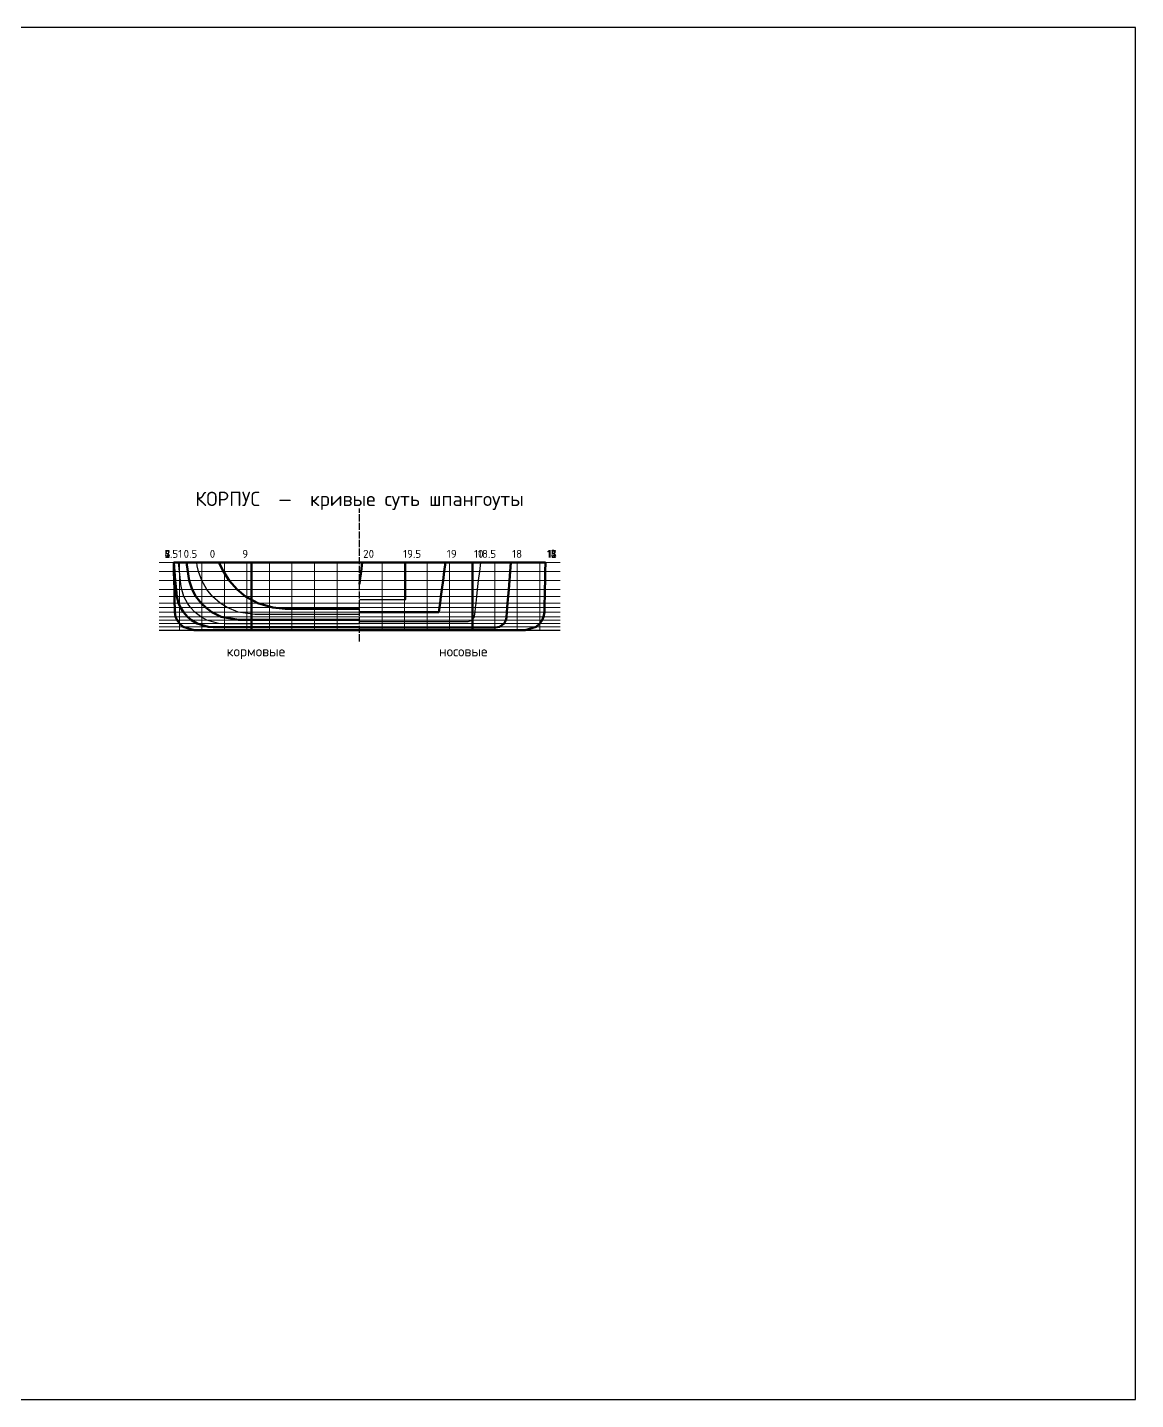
# Model space of a CAD drawing. Header units: millimetres. Extents: x 0 to 899, y -5 to 244.
# Drawn here: x 702.1 to 899.2, y 0 to 243.8 of the extents above; entities that cross this region are included whole.
import ezdxf
from ezdxf.enums import TextEntityAlignment as Align

# ---------------------------------------------------------------- set-up
doc = ezdxf.new("R2010")
doc.units = ezdxf.units.MM
doc.linetypes.add('DASHED', pattern=[1.524, 1.27, -0.254])
for name, color, linetype in [('00_РАМКА', 7, 'Continuous'), ('01_ЛИНИИ', 7, 'Continuous'), ('04_ТЕКСТ', 7, 'Continuous')]:
    doc.layers.add(name, color=color, linetype=linetype)
doc.styles.add('ГОСТ', font='isocpeur.ttf')

msp = doc.modelspace()

# ---------------------------------------------------------------- linework, layer by layer
at = {"layer": '00_РАМКА'}
msp.add_lwpolyline([(0, 0), (899.16, 0), (899.16, 243.84), (0, 243.84)], close=True, dxfattribs=at)
at = {"layer": '01_ЛИНИИ', "color": 179, "linetype": 'DASHED', "lineweight": 30, "true_color": 0x16202f}
msp.add_lwpolyline([(761.19, 134.72), (761.19, 158.35)], dxfattribs=at)
at = {"layer": '01_ЛИНИИ', "color": 253, "lineweight": 13, "true_color": 0x9aa4b4}
for points in [[(725.54, 148.73), (796.83, 148.73)], [(725.54, 147.13), (796.83, 147.13)], [(729.15, 136.72), (729.15, 148.73)], [(733.15, 136.72), (733.15, 148.73)], [(737.16, 136.72), (737.16, 148.73)], [(741.16, 136.72), (741.16, 148.73)], [(745.17, 136.72), (745.17, 148.73)], [(749.17, 136.72), (749.17, 148.73)], [(753.18, 136.72), (753.18, 148.73)], [(757.18, 136.72), (757.18, 148.73)], [(765.19, 136.72), (765.19, 148.73)], [(769.2, 136.72), (769.2, 148.73)], [(773.2, 136.72), (773.2, 148.73)], [(777.2, 136.72), (777.2, 148.73)], [(781.21, 136.72), (781.21, 148.73)], [(785.21, 136.72), (785.21, 148.73)], [(789.22, 136.72), (789.22, 148.73)], [(793.22, 136.72), (793.22, 148.73)], [(725.54, 145.53), (796.83, 145.53)], [(725.54, 143.93), (796.83, 143.93)], [(725.54, 142.73), (796.83, 142.73)], [(725.54, 141.53), (796.83, 141.53)], [(725.54, 140.73), (796.83, 140.73)], [(725.54, 139.92), (796.83, 139.92)], [(725.54, 139.12), (796.83, 139.12)], [(725.54, 138.52), (796.83, 138.52)], [(725.54, 137.92), (796.83, 137.92)], [(725.54, 137.32), (796.83, 137.32)], [(725.54, 136.72), (796.83, 136.72)]]:
    msp.add_lwpolyline(points, dxfattribs=at)
at = {"layer": '01_ЛИНИИ', "color": 146, "lineweight": 50, "true_color": 0x1c5c8a}
for points in [[(761.19, 137.26), (735.17, 137.26), (734.28, 137.32), (732.29, 137.92), (731.29, 138.52), (730.58, 139.12), (729.88, 139.92), (729.37, 140.73), (729.01, 141.53), (728.68, 142.73), (728.61, 143.29), (728.55, 143.93), (728.42, 145.53), (728.28, 147.13), (728.15, 148.73), (761.19, 148.73)], [(761.19, 136.72), (731.75, 136.72), (729.81, 137.32), (729.15, 137.92), (728.73, 138.52), (728.48, 139.12), (728.33, 139.92), (728.33, 140.07), (728.31, 140.73), (728.3, 141.53), (728.27, 142.73), (728.25, 143.93), (728.21, 145.53), (728.18, 147.13), (728.15, 148.73), (761.19, 148.73)], [(761.19, 136.72), (731.75, 136.72), (729.81, 137.32), (729.15, 137.92), (728.73, 138.52), (728.48, 139.12), (728.33, 139.92), (728.33, 140.07), (728.31, 140.73), (728.3, 141.53), (728.27, 142.73), (728.25, 143.93), (728.21, 145.53), (728.18, 147.13), (728.15, 148.73), (761.19, 148.73)], [(761.19, 136.72), (731.75, 136.72), (729.81, 137.32), (729.15, 137.92), (728.73, 138.52), (728.48, 139.12), (728.33, 139.92), (728.33, 140.07), (728.31, 140.73), (728.3, 141.53), (728.27, 142.73), (728.25, 143.93), (728.21, 145.53), (728.18, 147.13), (728.15, 148.73), (761.19, 148.73)], [(761.19, 136.72), (731.75, 136.72), (729.81, 137.32), (729.15, 137.92), (728.73, 138.52), (728.48, 139.12), (728.33, 139.92), (728.33, 140.07), (728.31, 140.73), (728.3, 141.53), (728.27, 142.73), (728.25, 143.93), (728.21, 145.53), (728.18, 147.13), (728.15, 148.73), (761.19, 148.73)], [(761.19, 136.72), (731.75, 136.72), (729.81, 137.32), (729.15, 137.92), (728.73, 138.52), (728.48, 139.12), (728.33, 139.92), (728.33, 140.07), (728.31, 140.73), (728.3, 141.53), (728.27, 142.73), (728.25, 143.93), (728.21, 145.53), (728.18, 147.13), (728.15, 148.73), (761.19, 148.73)], [(761.19, 136.72), (731.75, 136.72), (729.81, 137.32), (729.15, 137.92), (728.73, 138.52), (728.48, 139.12), (728.33, 139.92), (728.33, 140.07), (728.31, 140.73), (728.3, 141.53), (728.27, 142.73), (728.25, 143.93), (728.21, 145.53), (728.18, 147.13), (728.15, 148.73), (761.19, 148.73)], [(761.19, 138.59), (739.64, 138.59), (736.59, 139.12), (734.93, 139.92), (733.83, 140.73), (733, 141.53), (732.08, 142.73), (731.43, 143.93), (730.89, 145.53), (730.74, 146.33), (730.63, 147.13), (730.41, 148.73), (761.19, 148.73)], [(761.19, 136.72), (741.96, 136.72), (741.96, 137.32), (741.96, 137.92), (741.96, 138.52), (741.96, 139.12), (741.96, 139.92), (741.96, 140.07), (741.96, 140.73), (741.96, 141.53), (741.96, 142.73), (741.96, 143.93), (741.96, 145.53), (741.96, 147.13), (741.96, 148.73), (761.19, 148.73)], [(761.19, 136.72), (790.62, 136.72), (792.56, 137.32), (793.23, 137.92), (793.64, 138.52), (793.89, 139.12), (794.04, 139.92), (794.04, 140.07), (794.06, 140.73), (794.07, 141.53), (794.1, 142.73), (794.13, 143.93), (794.16, 145.53), (794.19, 147.13), (794.23, 148.73), (761.19, 148.73)], [(761.19, 136.72), (790.62, 136.72), (792.56, 137.32), (793.23, 137.92), (793.64, 138.52), (793.89, 139.12), (794.04, 139.92), (794.04, 140.07), (794.06, 140.73), (794.07, 141.53), (794.1, 142.73), (794.13, 143.93), (794.16, 145.53), (794.19, 147.13), (794.23, 148.73), (761.19, 148.73)], [(761.19, 136.72), (790.62, 136.72), (792.56, 137.32), (793.23, 137.92), (793.64, 138.52), (793.89, 139.12), (794.04, 139.92), (794.04, 140.07), (794.06, 140.73), (794.07, 141.53), (794.1, 142.73), (794.13, 143.93), (794.16, 145.53), (794.19, 147.13), (794.23, 148.73), (761.19, 148.73)], [(761.19, 136.72), (790.62, 136.72), (792.56, 137.32), (793.23, 137.92), (793.64, 138.52), (793.89, 139.12), (794.04, 139.92), (794.04, 140.07), (794.06, 140.73), (794.07, 141.53), (794.1, 142.73), (794.13, 143.93), (794.16, 145.53), (794.19, 147.13), (794.23, 148.73), (761.19, 148.73)], [(761.19, 136.72), (790.62, 136.72), (792.56, 137.32), (793.23, 137.92), (793.64, 138.52), (793.89, 139.12), (794.04, 139.92), (794.04, 140.07), (794.06, 140.73), (794.07, 141.53), (794.1, 142.73), (794.13, 143.93), (794.16, 145.53), (794.19, 147.13), (794.23, 148.73), (761.19, 148.73)], [(761.19, 136.72), (790.62, 136.72), (792.56, 137.32), (793.23, 137.92), (793.64, 138.52), (793.89, 139.12), (794.04, 139.92), (794.04, 140.07), (794.06, 140.73), (794.07, 141.53), (794.1, 142.73), (794.13, 143.93), (794.16, 145.53), (794.19, 147.13), (794.23, 148.73), (761.19, 148.73)], [(761.19, 136.72), (790.62, 136.72), (792.56, 137.32), (793.23, 137.92), (793.64, 138.52), (793.89, 139.12), (794.04, 139.92), (794.04, 140.07), (794.06, 140.73), (794.07, 141.53), (794.1, 142.73), (794.13, 143.93), (794.16, 145.53), (794.19, 147.13), (794.23, 148.73), (761.19, 148.73)], [(761.19, 137.19), (785.38, 137.19), (786.08, 137.32), (786.9, 137.92), (787.22, 138.52), (787.31, 138.98), (787.32, 139.12), (787.39, 139.92), (787.45, 140.73), (787.51, 141.53), (787.6, 142.73), (787.7, 143.93), (787.82, 145.53), (787.95, 147.13), (788.07, 148.73), (761.19, 148.73)], [(761.19, 139.94), (775.27, 139.94), (775.38, 140.73), (775.49, 141.53), (775.65, 142.73), (775.81, 143.93), (776.03, 145.53), (776.24, 147.13), (776.46, 148.73), (761.19, 148.73)]]:
    msp.add_lwpolyline(points, dxfattribs=at)
at = {"layer": '01_ЛИНИИ', "color": 146, "lineweight": 25, "true_color": 0x1c5c8a}
for points in [[(761.19, 137.84), (737.26, 137.84), (736.13, 137.92), (734.05, 138.52), (732.94, 139.12), (731.91, 139.92), (731.15, 140.73), (730.57, 141.53), (729.95, 142.73), (729.57, 143.93), (729.4, 144.86), (729.33, 145.53), (729.15, 147.13), (728.97, 148.73), (761.19, 148.73)], [(761.19, 139.49), (742.55, 139.49), (739.57, 139.92), (737.64, 140.73), (736.38, 141.53), (735.02, 142.73), (734.04, 143.93), (733.13, 145.53), (732.55, 147.13), (732.33, 148.14), (732.23, 148.73), (761.19, 148.73)], [(761.19, 138.27), (780.52, 138.27), (781.22, 138.52), (781.61, 139.12), (781.64, 139.27), (781.71, 139.92), (781.8, 140.73), (781.9, 141.53), (782.03, 142.73), (782.17, 143.93), (782.36, 145.53), (782.54, 147.13), (782.73, 148.73), (761.19, 148.73)], [(761.19, 142.16), (769.39, 142.16), (769.39, 142.73), (769.4, 143.93), (769.4, 145.53), (769.4, 147.13), (769.41, 148.73), (761.19, 148.73)]]:
    msp.add_lwpolyline(points, dxfattribs=at)
at = {"layer": '01_ЛИНИИ', "color": 244, "lineweight": 50, "true_color": 0xb02634}
for points in [[(761.19, 140.52), (747.97, 140.52), (745.75, 140.73), (743.09, 141.53), (740.92, 142.73), (739.44, 143.93), (738.02, 145.53), (737.01, 147.13), (736.15, 148.73), (761.19, 148.73)], [(761.19, 136.72), (781.26, 136.72), (781.26, 137.32), (781.26, 137.92), (781.26, 138.52), (781.26, 139.12), (781.26, 139.92), (781.26, 140.07), (781.26, 140.73), (781.26, 141.53), (781.26, 142.73), (781.26, 143.93), (781.26, 145.53), (781.26, 147.13), (781.26, 148.73), (761.19, 148.73)], [(761.19, 144.93), (761.19, 144.93), (761.26, 145.53), (761.46, 147.13), (761.67, 148.73), (761.19, 148.73)]]:
    msp.add_lwpolyline(points, dxfattribs=at)
at = {"layer": '01_ЛИНИИ', "color": 179, "lineweight": 30, "true_color": 0x16202f}
msp.add_lwpolyline([(725.54, 136.72), (796.83, 136.72)], dxfattribs=at)

# ---------------------------------------------------------------- texts
at = {"layer": '04_ТЕКСТ', "color": 179, "true_color": 0x16202f, "style": 'ГОСТ'}
for s, height, p in [('КОРПУС  —  кривые суть шпангоуты', 2.54, (761.19, 160.06)), ('4', 1.42, (727.02, 150.29)), ('3', 1.42, (727.02, 150.29)), ('7', 1.42, (727.02, 150.29)), ('2', 1.42, (727.02, 150.29)), ('5', 1.42, (727.02, 150.29)), ('6', 1.42, (727.02, 150.29)), ('8', 1.42, (727.02, 150.29)), ('1.5', 1.422, (727.85, 150.29)), ('1', 1.42, (729.29, 150.29)), ('0.5', 1.422, (731.11, 150.29)), ('0', 1.42, (735.03, 150.29)), ('9', 1.42, (740.84, 150.29)), ('20', 1.422, (762.79, 150.29)), ('19.5', 1.422, (770.53, 150.29)), ('19', 1.422, (777.58, 150.29)), ('10', 1.422, (782.38, 150.29)), ('18.5', 1.422, (783.85, 150.29)), ('18', 1.422, (789.19, 150.29)), ('14', 1.422, (795.35, 150.29)), ('15', 1.422, (795.35, 150.29)), ('16', 1.422, (795.35, 150.29)), ('13', 1.422, (795.35, 150.29)), ('17', 1.422, (795.35, 150.29)), ('12', 1.422, (795.35, 150.29)), ('11', 1.422, (795.35, 150.29))]:
    msp.add_text(s, height=height, dxfattribs=at).set_placement(p, align=Align.MIDDLE_CENTER)
at = {"layer": '04_ТЕКСТ', "color": 157, "true_color": 0x56627a, "style": 'ГОСТ'}
for s, p in [('кормовые', (742.76, 132.96)), ('носовые', (779.61, 132.96))]:
    msp.add_text(s, height=1.778, dxfattribs=at).set_placement(p, align=Align.MIDDLE_CENTER)

doc.saveas('drawing.dxf')
